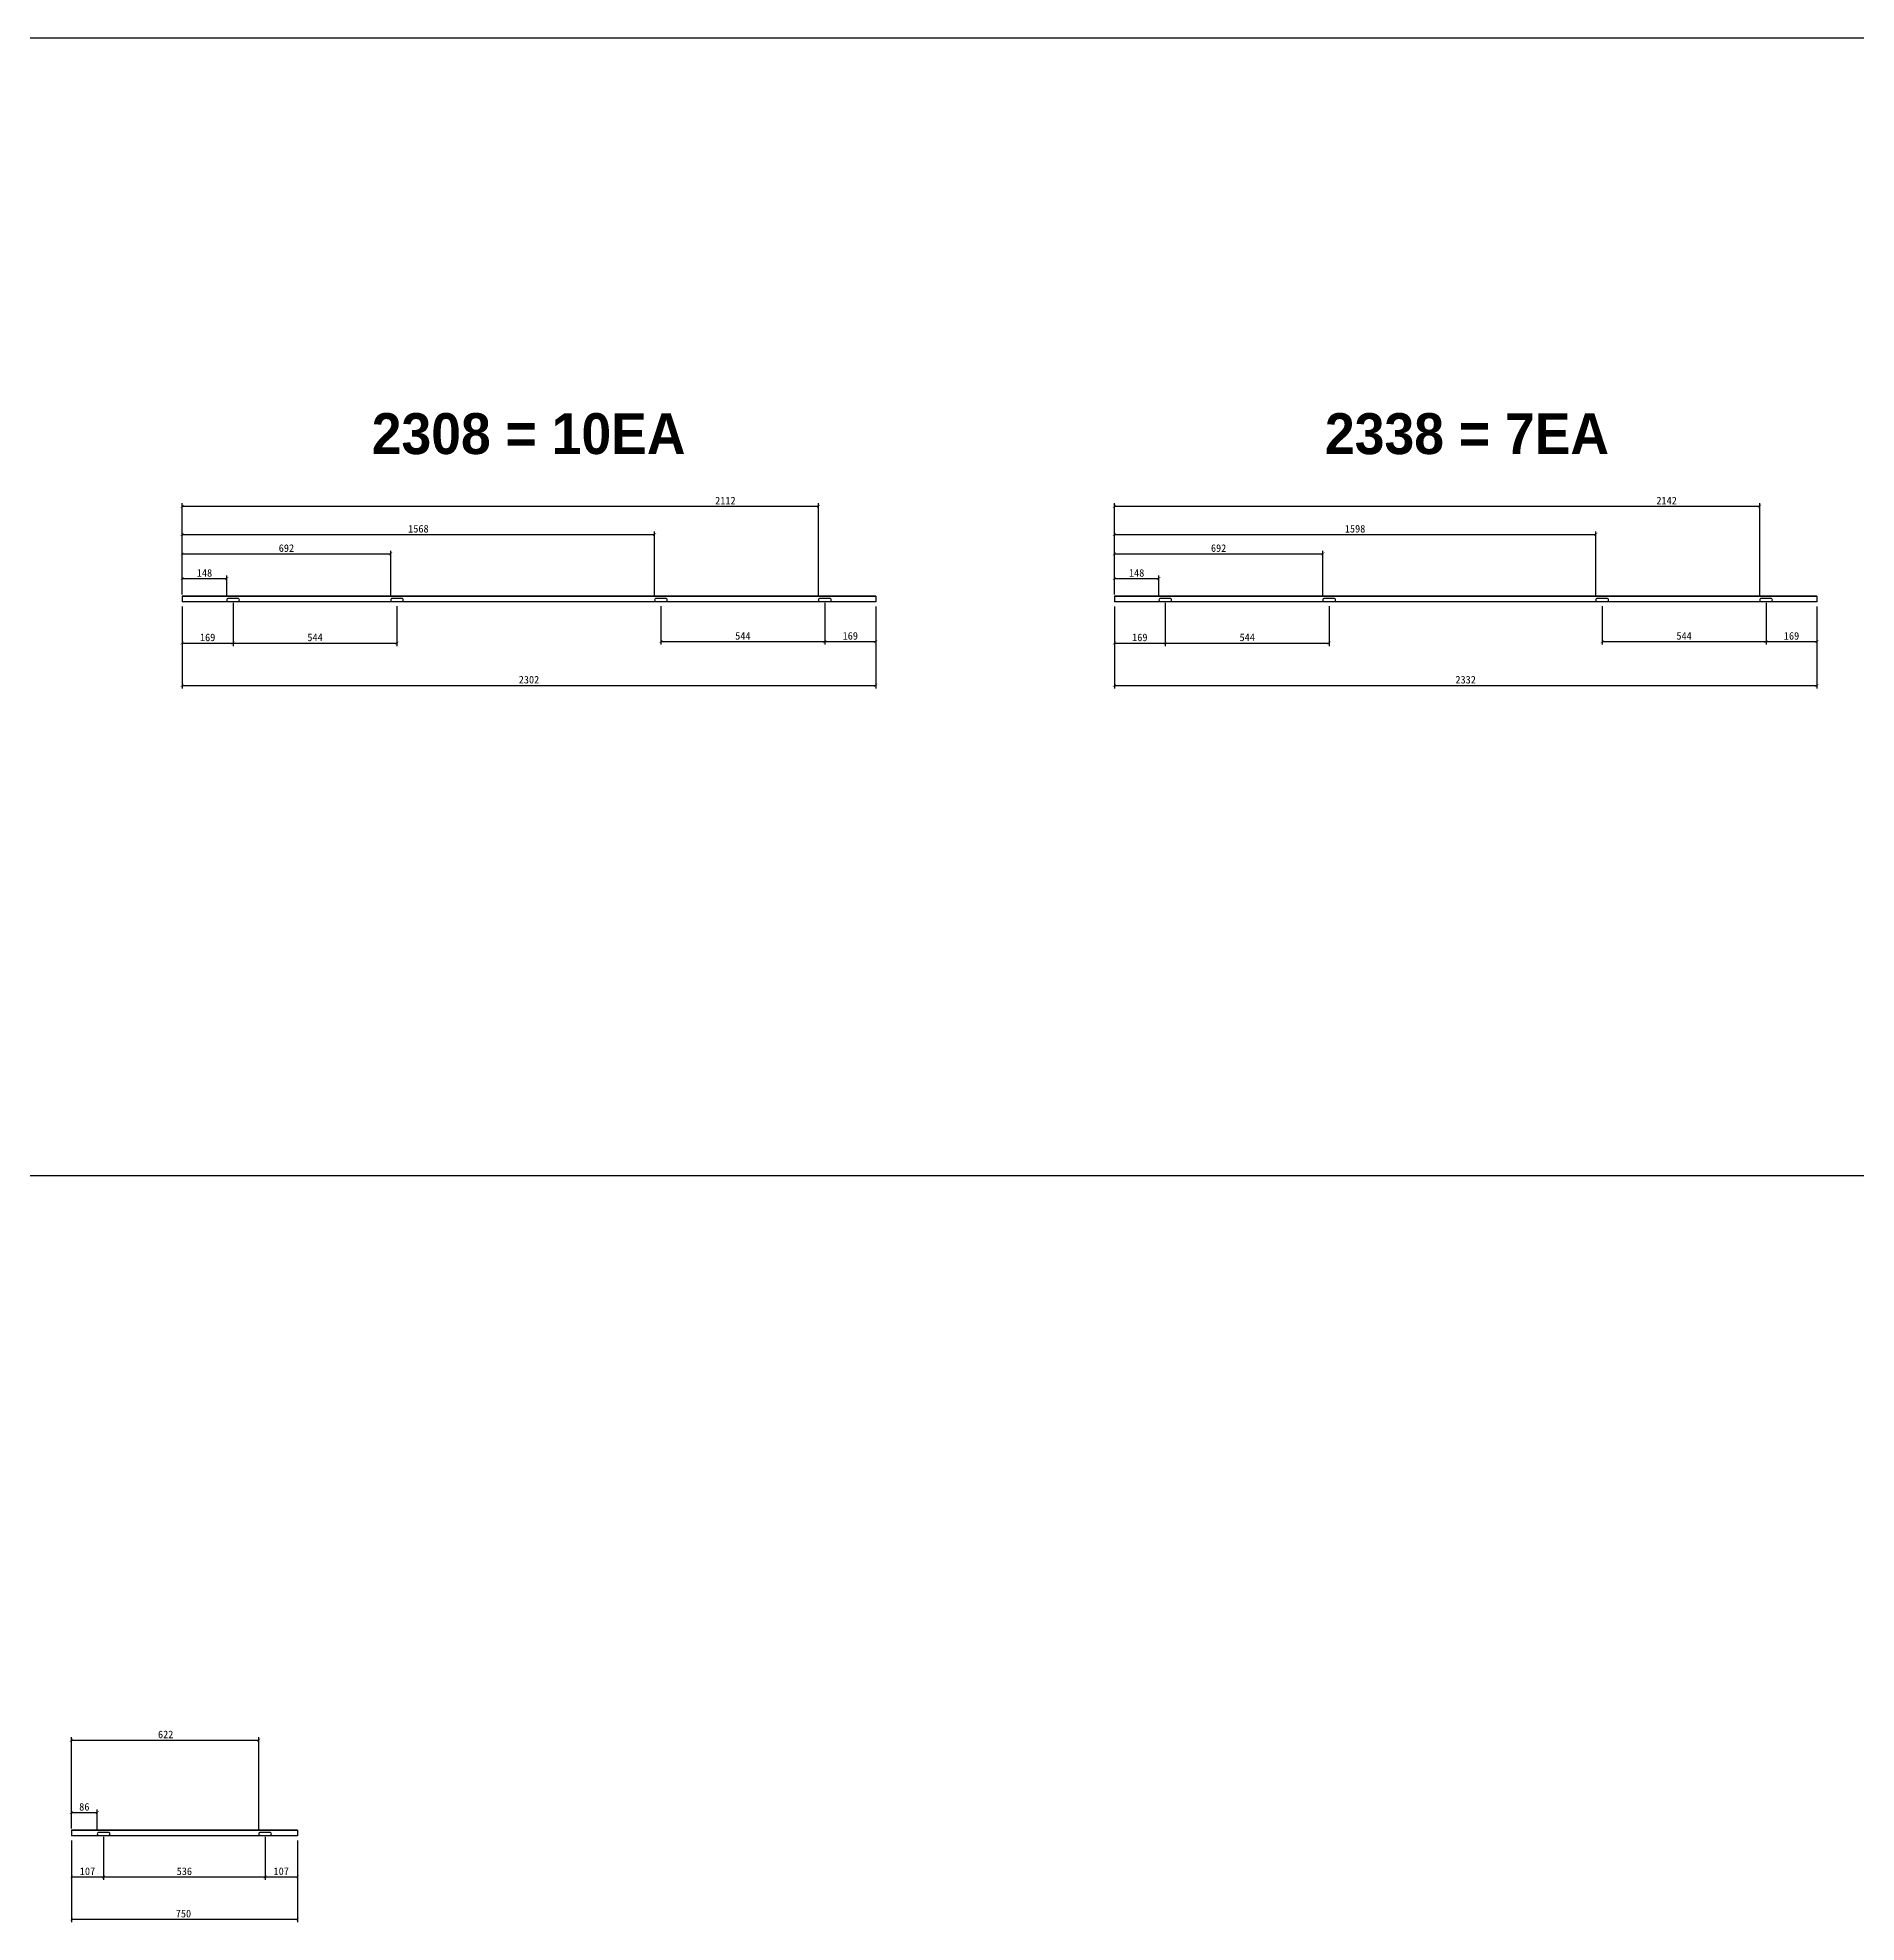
# Model space of a CAD drawing. Header units: millimetres. Extents: x -44117 to 256353, y -2095463 to 65325.
# Drawn here: x 115306 to 121342, y -1007194 to -1000938 of the extents above; entities that cross this region are included whole.
import ezdxf

# ---------------------------------------------------------------- set-up
doc = ezdxf.new("R2010")
doc.units = ezdxf.units.MM
doc.header["$LTSCALE"] = 10
doc.styles.add('MtX_Gulim', font='')
doc.styles.get('MtX_Gulim').set_extended_font_data('Gulim', bold=True)
doc.dimstyles.new('ISO-25', dxfattribs={"dimtxt": 2.5, "dimasz": 2.5, "dimexe": 1, "dimexo": 1, "dimtad": 1, "dimtxsty": 'Standard', "dimblk": 'ARCHTICK', "dimcen": 2.5, "dimadec": 0, "dimazin": 0, "dimtfac": 1, "dimtmove": 0, "dimatfit": 3, "dimfxl": 0, "dimarcsym": 0})

# ---------------------------------------------------------------- blocks, each defined once
blk = doc.blocks.new('_ArchTick')
at = {"color": 0, "linetype": 'ByBlock', "const_width": 0.15}
blk.add_lwpolyline([(-0.5, -0.5), (0.5, 0.5)], dxfattribs=at)
blk = doc.blocks.new('*D6826')
at = {"color": 0, "lineweight": -2}
for p, q in [((115785.1, -1002825.8), (115785.1, -1003098)), ((118087.1, -1002825.8), (118087.1, -1003098)), ((115785.1, -1003088), (118087.1, -1003088))]:
    blk.add_line(p, q, dxfattribs=at)
at = {"layer": 'Defpoints', "color": 0}
for p in [(115785.1, -1002810.8), (118087.1, -1002810.8), (118087.1, -1003088)]:
    blk.add_point(p, dxfattribs=at)
at = {"color": 0, "lineweight": -2, "xscale": 10, "yscale": 10, "zscale": 10, "rotation": 180}
blk.add_blockref('_ArchTick', (115785.1, -1003088), dxfattribs=at)
at = {"color": 0, "lineweight": -2, "xscale": 10, "yscale": 10, "zscale": 10}
blk.add_blockref('_ArchTick', (118087.1, -1003088), dxfattribs=at)
at = {"color": 0, "insert": (116936.1, -1003069.2), "char_height": 25, "attachment_point": 5}
blk.add_mtext('2302', dxfattribs=at)
blk = doc.blocks.new('*D6827')
at = {"color": 0, "lineweight": -2}
for p, q in [((115785.1, -1002825.8), (115785.1, -1002957.4)), ((115954.1, -1002814.4), (115954.1, -1002957.4)), ((115785.1, -1002947.4), (115954.1, -1002947.4))]:
    blk.add_line(p, q, dxfattribs=at)
at = {"layer": 'Defpoints', "color": 0}
for p in [(115785.1, -1002810.8), (115954.1, -1002799.4), (115954.1, -1002947.4)]:
    blk.add_point(p, dxfattribs=at)
at = {"color": 0, "lineweight": -2, "xscale": 10, "yscale": 10, "zscale": 10, "rotation": 180}
blk.add_blockref('_ArchTick', (115785.1, -1002947.4), dxfattribs=at)
at = {"color": 0, "lineweight": -2, "xscale": 10, "yscale": 10, "zscale": 10}
blk.add_blockref('_ArchTick', (115954.1, -1002947.4), dxfattribs=at)
at = {"color": 0, "insert": (115869.6, -1002928.7), "char_height": 25, "attachment_point": 5}
blk.add_mtext('169', dxfattribs=at)
blk = doc.blocks.new('*D6828')
at = {"color": 0, "lineweight": -2}
for p, q in [((117918.1, -1002814.4), (117918.1, -1002952.4)), ((118087.1, -1002825.8), (118087.1, -1002952.4)), ((117918.1, -1002942.4), (118087.1, -1002942.4))]:
    blk.add_line(p, q, dxfattribs=at)
at = {"layer": 'Defpoints', "color": 0}
for p in [(117918.1, -1002799.4), (118087.1, -1002810.8), (118087.1, -1002942.4)]:
    blk.add_point(p, dxfattribs=at)
at = {"color": 0, "lineweight": -2, "xscale": 10, "yscale": 10, "zscale": 10, "rotation": 180}
blk.add_blockref('_ArchTick', (117918.1, -1002942.4), dxfattribs=at)
at = {"color": 0, "lineweight": -2, "xscale": 10, "yscale": 10, "zscale": 10}
blk.add_blockref('_ArchTick', (118087.1, -1002942.4), dxfattribs=at)
at = {"color": 0, "insert": (118002.6, -1002923.7), "char_height": 25, "attachment_point": 5}
blk.add_mtext('169', dxfattribs=at)
blk = doc.blocks.new('*D6829')
at = {"color": 0, "lineweight": -2}
for p, q in [((115785.1, -1002778.2), (115785.1, -1002723.5)), ((115785.1, -1002733.5), (115933.1, -1002733.5)), ((115933.1, -1002789.4), (115933.1, -1002723.5))]:
    blk.add_line(p, q, dxfattribs=at)
at = {"layer": 'Defpoints', "color": 0}
for p in [(115933.1, -1002733.5), (115785.1, -1002793.2), (115933.1, -1002804.4)]:
    blk.add_point(p, dxfattribs=at)
at = {"color": 0, "lineweight": -2, "xscale": 10, "yscale": 10, "zscale": 10, "rotation": 180}
blk.add_blockref('_ArchTick', (115785.1, -1002733.5), dxfattribs=at)
at = {"color": 0, "lineweight": -2, "xscale": 10, "yscale": 10, "zscale": 10}
blk.add_blockref('_ArchTick', (115933.1, -1002733.5), dxfattribs=at)
at = {"color": 0, "insert": (115859.1, -1002714.7), "char_height": 25, "attachment_point": 5}
blk.add_mtext('148', dxfattribs=at)
blk = doc.blocks.new('*D6830')
at = {"color": 0, "lineweight": -2}
for p, q in [((115785.1, -1002786.3), (115785.1, -1002483.2)), ((115785.1, -1002493.2), (117897.1, -1002493.2)), ((117897.1, -1002789.4), (117897.1, -1002483.2))]:
    blk.add_line(p, q, dxfattribs=at)
at = {"layer": 'Defpoints', "color": 0}
for p in [(117897.1, -1002493.2), (115785.1, -1002801.3), (117897.1, -1002804.4)]:
    blk.add_point(p, dxfattribs=at)
at = {"color": 0, "lineweight": -2, "xscale": 10, "yscale": 10, "zscale": 10, "rotation": 180}
blk.add_blockref('_ArchTick', (115785.1, -1002493.2), dxfattribs=at)
at = {"color": 0, "lineweight": -2, "xscale": 10, "yscale": 10, "zscale": 10}
blk.add_blockref('_ArchTick', (117897.1, -1002493.2), dxfattribs=at)
at = {"color": 0, "insert": (117588.1, -1002474.5), "char_height": 25, "attachment_point": 5}
blk.add_mtext('2112', dxfattribs=at)
blk = doc.blocks.new('*D6831')
at = {"color": 0, "lineweight": -2}
for p, q in [((115785.1, -1002786.3), (115785.1, -1002641.2)), ((115785.1, -1002651.2), (116477.1, -1002651.2)), ((116477.1, -1002789.4), (116477.1, -1002641.2))]:
    blk.add_line(p, q, dxfattribs=at)
at = {"layer": 'Defpoints', "color": 0}
for p in [(116477.1, -1002651.2), (115785.1, -1002801.3), (116477.1, -1002804.4)]:
    blk.add_point(p, dxfattribs=at)
at = {"color": 0, "lineweight": -2, "xscale": 10, "yscale": 10, "zscale": 10, "rotation": 180}
blk.add_blockref('_ArchTick', (115785.1, -1002651.2), dxfattribs=at)
at = {"color": 0, "lineweight": -2, "xscale": 10, "yscale": 10, "zscale": 10}
blk.add_blockref('_ArchTick', (116477.1, -1002651.2), dxfattribs=at)
at = {"color": 0, "insert": (116131.1, -1002632.4), "char_height": 25, "attachment_point": 5}
blk.add_mtext('692', dxfattribs=at)
blk = doc.blocks.new('*D6832')
at = {"color": 0, "lineweight": -2}
for p, q in [((115785.1, -1002786.3), (115785.1, -1002576.8)), ((115785.1, -1002586.8), (117353.1, -1002586.8)), ((117353.1, -1002789.4), (117353.1, -1002576.8))]:
    blk.add_line(p, q, dxfattribs=at)
at = {"layer": 'Defpoints', "color": 0}
for p in [(117353.1, -1002586.8), (115785.1, -1002801.3), (117353.1, -1002804.4)]:
    blk.add_point(p, dxfattribs=at)
at = {"color": 0, "lineweight": -2, "xscale": 10, "yscale": 10, "zscale": 10, "rotation": 180}
blk.add_blockref('_ArchTick', (115785.1, -1002586.8), dxfattribs=at)
at = {"color": 0, "lineweight": -2, "xscale": 10, "yscale": 10, "zscale": 10}
blk.add_blockref('_ArchTick', (117353.1, -1002586.8), dxfattribs=at)
at = {"color": 0, "insert": (116569.1, -1002568.1), "char_height": 25, "attachment_point": 5}
blk.add_mtext('1568', dxfattribs=at)
blk = doc.blocks.new('*D6833')
at = {"color": 0, "lineweight": -2}
for p, q in [((115954.1, -1002824.4), (115954.1, -1002957.4)), ((116498.1, -1002824.4), (116498.1, -1002957.4)), ((115954.1, -1002947.4), (116498.1, -1002947.4))]:
    blk.add_line(p, q, dxfattribs=at)
at = {"layer": 'Defpoints', "color": 0}
for p in [(115954.1, -1002809.4), (116498.1, -1002809.4), (116498.1, -1002947.4)]:
    blk.add_point(p, dxfattribs=at)
at = {"color": 0, "lineweight": -2, "xscale": 10, "yscale": 10, "zscale": 10, "rotation": 180}
blk.add_blockref('_ArchTick', (115954.1, -1002947.4), dxfattribs=at)
at = {"color": 0, "lineweight": -2, "xscale": 10, "yscale": 10, "zscale": 10}
blk.add_blockref('_ArchTick', (116498.1, -1002947.4), dxfattribs=at)
at = {"color": 0, "insert": (116226.1, -1002928.7), "char_height": 25, "attachment_point": 5}
blk.add_mtext('544', dxfattribs=at)
blk = doc.blocks.new('*D6834')
at = {"color": 0, "lineweight": -2}
for p, q in [((117374.1, -1002824.4), (117374.1, -1002952.4)), ((117918.1, -1002824.4), (117918.1, -1002952.4)), ((117374.1, -1002942.4), (117918.1, -1002942.4))]:
    blk.add_line(p, q, dxfattribs=at)
at = {"layer": 'Defpoints', "color": 0}
for p in [(117374.1, -1002809.4), (117918.1, -1002809.4), (117918.1, -1002942.4)]:
    blk.add_point(p, dxfattribs=at)
at = {"color": 0, "lineweight": -2, "xscale": 10, "yscale": 10, "zscale": 10, "rotation": 180}
blk.add_blockref('_ArchTick', (117374.1, -1002942.4), dxfattribs=at)
at = {"color": 0, "lineweight": -2, "xscale": 10, "yscale": 10, "zscale": 10}
blk.add_blockref('_ArchTick', (117918.1, -1002942.4), dxfattribs=at)
at = {"color": 0, "insert": (117646.1, -1002923.7), "char_height": 25, "attachment_point": 5}
blk.add_mtext('544', dxfattribs=at)
blk = doc.blocks.new('*D6835')
at = {"color": 0, "lineweight": -2}
for p, q in [((118879, -1002825.8), (118879, -1003098)), ((121211.1, -1002825.8), (121211.1, -1003098)), ((118879, -1003088), (121211.1, -1003088))]:
    blk.add_line(p, q, dxfattribs=at)
at = {"layer": 'Defpoints', "color": 0}
for p in [(118879, -1002810.8), (121211.1, -1002810.8), (121211.1, -1003088)]:
    blk.add_point(p, dxfattribs=at)
at = {"color": 0, "lineweight": -2, "xscale": 10, "yscale": 10, "zscale": 10, "rotation": 180}
blk.add_blockref('_ArchTick', (118879, -1003088), dxfattribs=at)
at = {"color": 0, "lineweight": -2, "xscale": 10, "yscale": 10, "zscale": 10}
blk.add_blockref('_ArchTick', (121211.1, -1003088), dxfattribs=at)
at = {"color": 0, "insert": (120045.1, -1003069.2), "char_height": 25, "attachment_point": 5}
blk.add_mtext('2332', dxfattribs=at)
blk = doc.blocks.new('*D6836')
at = {"color": 0, "lineweight": -2}
for p, q in [((118879, -1002825.8), (118879, -1002957.4)), ((119048.1, -1002814.4), (119048.1, -1002957.4)), ((118879, -1002947.4), (119048.1, -1002947.4))]:
    blk.add_line(p, q, dxfattribs=at)
at = {"layer": 'Defpoints', "color": 0}
for p in [(118879, -1002810.8), (119048.1, -1002799.4), (119048.1, -1002947.4)]:
    blk.add_point(p, dxfattribs=at)
at = {"color": 0, "lineweight": -2, "xscale": 10, "yscale": 10, "zscale": 10, "rotation": 180}
blk.add_blockref('_ArchTick', (118879, -1002947.4), dxfattribs=at)
at = {"color": 0, "lineweight": -2, "xscale": 10, "yscale": 10, "zscale": 10}
blk.add_blockref('_ArchTick', (119048.1, -1002947.4), dxfattribs=at)
at = {"color": 0, "insert": (118963.6, -1002928.7), "char_height": 25, "attachment_point": 5}
blk.add_mtext('169', dxfattribs=at)
blk = doc.blocks.new('*D6837')
at = {"color": 0, "lineweight": -2}
for p, q in [((121042.1, -1002814.4), (121042.1, -1002952.4)), ((121211.1, -1002825.8), (121211.1, -1002952.4)), ((121042.1, -1002942.4), (121211.1, -1002942.4))]:
    blk.add_line(p, q, dxfattribs=at)
at = {"layer": 'Defpoints', "color": 0}
for p in [(121042.1, -1002799.4), (121211.1, -1002810.8), (121211.1, -1002942.4)]:
    blk.add_point(p, dxfattribs=at)
at = {"color": 0, "lineweight": -2, "xscale": 10, "yscale": 10, "zscale": 10, "rotation": 180}
blk.add_blockref('_ArchTick', (121042.1, -1002942.4), dxfattribs=at)
at = {"color": 0, "lineweight": -2, "xscale": 10, "yscale": 10, "zscale": 10}
blk.add_blockref('_ArchTick', (121211.1, -1002942.4), dxfattribs=at)
at = {"color": 0, "insert": (121126.6, -1002923.7), "char_height": 25, "attachment_point": 5}
blk.add_mtext('169', dxfattribs=at)
blk = doc.blocks.new('*D6838')
at = {"color": 0, "lineweight": -2}
for p, q in [((118879, -1002778.2), (118879, -1002723.5)), ((118879, -1002733.5), (119027.1, -1002733.5)), ((119027.1, -1002789.4), (119027.1, -1002723.5))]:
    blk.add_line(p, q, dxfattribs=at)
at = {"layer": 'Defpoints', "color": 0}
for p in [(119027.1, -1002733.5), (118879, -1002793.2), (119027.1, -1002804.4)]:
    blk.add_point(p, dxfattribs=at)
at = {"color": 0, "lineweight": -2, "xscale": 10, "yscale": 10, "zscale": 10, "rotation": 180}
blk.add_blockref('_ArchTick', (118879, -1002733.5), dxfattribs=at)
at = {"color": 0, "lineweight": -2, "xscale": 10, "yscale": 10, "zscale": 10}
blk.add_blockref('_ArchTick', (119027.1, -1002733.5), dxfattribs=at)
at = {"color": 0, "insert": (118953.1, -1002714.7), "char_height": 25, "attachment_point": 5}
blk.add_mtext('148', dxfattribs=at)
blk = doc.blocks.new('*D6839')
at = {"color": 0, "lineweight": -2}
for p, q in [((118879, -1002786.3), (118879, -1002483.2)), ((118879, -1002493.2), (121021.1, -1002493.2)), ((121021.1, -1002789.4), (121021.1, -1002483.2))]:
    blk.add_line(p, q, dxfattribs=at)
at = {"layer": 'Defpoints', "color": 0}
for p in [(121021.1, -1002493.2), (118879, -1002801.3), (121021.1, -1002804.4)]:
    blk.add_point(p, dxfattribs=at)
at = {"color": 0, "lineweight": -2, "xscale": 10, "yscale": 10, "zscale": 10, "rotation": 180}
blk.add_blockref('_ArchTick', (118879, -1002493.2), dxfattribs=at)
at = {"color": 0, "lineweight": -2, "xscale": 10, "yscale": 10, "zscale": 10}
blk.add_blockref('_ArchTick', (121021.1, -1002493.2), dxfattribs=at)
at = {"color": 0, "insert": (120712.1, -1002474.5), "char_height": 25, "attachment_point": 5}
blk.add_mtext('2142', dxfattribs=at)
blk = doc.blocks.new('*D6840')
at = {"color": 0, "lineweight": -2}
for p, q in [((118879, -1002786.3), (118879, -1002641.2)), ((118879, -1002651.2), (119571.1, -1002651.2)), ((119571.1, -1002789.4), (119571.1, -1002641.2))]:
    blk.add_line(p, q, dxfattribs=at)
at = {"layer": 'Defpoints', "color": 0}
for p in [(119571.1, -1002651.2), (118879, -1002801.3), (119571.1, -1002804.4)]:
    blk.add_point(p, dxfattribs=at)
at = {"color": 0, "lineweight": -2, "xscale": 10, "yscale": 10, "zscale": 10, "rotation": 180}
blk.add_blockref('_ArchTick', (118879, -1002651.2), dxfattribs=at)
at = {"color": 0, "lineweight": -2, "xscale": 10, "yscale": 10, "zscale": 10}
blk.add_blockref('_ArchTick', (119571.1, -1002651.2), dxfattribs=at)
at = {"color": 0, "insert": (119225.1, -1002632.4), "char_height": 25, "attachment_point": 5}
blk.add_mtext('692', dxfattribs=at)
blk = doc.blocks.new('*D6841')
at = {"color": 0, "lineweight": -2}
for p, q in [((118879, -1002786.3), (118879, -1002576.8)), ((118879, -1002586.8), (120477.1, -1002586.8)), ((120477.1, -1002789.4), (120477.1, -1002576.8))]:
    blk.add_line(p, q, dxfattribs=at)
at = {"layer": 'Defpoints', "color": 0}
for p in [(120477.1, -1002586.8), (118879, -1002801.3), (120477.1, -1002804.4)]:
    blk.add_point(p, dxfattribs=at)
at = {"color": 0, "lineweight": -2, "xscale": 10, "yscale": 10, "zscale": 10, "rotation": 180}
blk.add_blockref('_ArchTick', (118879, -1002586.8), dxfattribs=at)
at = {"color": 0, "lineweight": -2, "xscale": 10, "yscale": 10, "zscale": 10}
blk.add_blockref('_ArchTick', (120477.1, -1002586.8), dxfattribs=at)
at = {"color": 0, "insert": (119678.1, -1002568.1), "char_height": 25, "attachment_point": 5}
blk.add_mtext('1598', dxfattribs=at)
blk = doc.blocks.new('*D6842')
at = {"color": 0, "lineweight": -2}
for p, q in [((119048.1, -1002824.4), (119048.1, -1002957.4)), ((119592.1, -1002824.4), (119592.1, -1002957.4)), ((119048.1, -1002947.4), (119592.1, -1002947.4))]:
    blk.add_line(p, q, dxfattribs=at)
at = {"layer": 'Defpoints', "color": 0}
for p in [(119048.1, -1002809.4), (119592.1, -1002809.4), (119592.1, -1002947.4)]:
    blk.add_point(p, dxfattribs=at)
at = {"color": 0, "lineweight": -2, "xscale": 10, "yscale": 10, "zscale": 10, "rotation": 180}
blk.add_blockref('_ArchTick', (119048.1, -1002947.4), dxfattribs=at)
at = {"color": 0, "lineweight": -2, "xscale": 10, "yscale": 10, "zscale": 10}
blk.add_blockref('_ArchTick', (119592.1, -1002947.4), dxfattribs=at)
at = {"color": 0, "insert": (119320.1, -1002928.7), "char_height": 25, "attachment_point": 5}
blk.add_mtext('544', dxfattribs=at)
blk = doc.blocks.new('*D6843')
at = {"color": 0, "lineweight": -2}
for p, q in [((120498.1, -1002824.4), (120498.1, -1002952.4)), ((121042.1, -1002824.4), (121042.1, -1002952.4)), ((120498.1, -1002942.4), (121042.1, -1002942.4))]:
    blk.add_line(p, q, dxfattribs=at)
at = {"layer": 'Defpoints', "color": 0}
for p in [(120498.1, -1002809.4), (121042.1, -1002809.4), (121042.1, -1002942.4)]:
    blk.add_point(p, dxfattribs=at)
at = {"color": 0, "lineweight": -2, "xscale": 10, "yscale": 10, "zscale": 10, "rotation": 180}
blk.add_blockref('_ArchTick', (120498.1, -1002942.4), dxfattribs=at)
at = {"color": 0, "lineweight": -2, "xscale": 10, "yscale": 10, "zscale": 10}
blk.add_blockref('_ArchTick', (121042.1, -1002942.4), dxfattribs=at)
at = {"color": 0, "insert": (120770.1, -1002923.7), "char_height": 25, "attachment_point": 5}
blk.add_mtext('544', dxfattribs=at)
blk = doc.blocks.new('*D6867')
at = {"color": 0, "lineweight": -2}
for p, q in [((115417.3, -1006921.8), (115417.3, -1007193.9)), ((116167.4, -1006921.8), (116167.4, -1007193.9)), ((115417.3, -1007183.9), (116167.4, -1007183.9))]:
    blk.add_line(p, q, dxfattribs=at)
at = {"layer": 'Defpoints', "color": 0}
for p in [(115417.3, -1006906.8), (116167.4, -1006906.8), (116167.4, -1007183.9)]:
    blk.add_point(p, dxfattribs=at)
at = {"color": 0, "lineweight": -2, "xscale": 10, "yscale": 10, "zscale": 10, "rotation": 180}
blk.add_blockref('_ArchTick', (115417.3, -1007183.9), dxfattribs=at)
at = {"color": 0, "lineweight": -2, "xscale": 10, "yscale": 10, "zscale": 10}
blk.add_blockref('_ArchTick', (116167.4, -1007183.9), dxfattribs=at)
at = {"color": 0, "insert": (115789.3, -1007165.1), "char_height": 25, "attachment_point": 5}
blk.add_mtext('750', dxfattribs=at)
blk = doc.blocks.new('*D6868')
at = {"color": 0, "lineweight": -2}
for p, q in [((115417.3, -1006921.8), (115417.3, -1007053.4)), ((115524.3, -1006910.4), (115524.3, -1007053.4)), ((115417.3, -1007043.4), (115524.3, -1007043.4))]:
    blk.add_line(p, q, dxfattribs=at)
at = {"layer": 'Defpoints', "color": 0}
for p in [(115417.3, -1006906.8), (115524.3, -1006895.4), (115524.3, -1007043.4)]:
    blk.add_point(p, dxfattribs=at)
at = {"color": 0, "lineweight": -2, "xscale": 10, "yscale": 10, "zscale": 10, "rotation": 180}
blk.add_blockref('_ArchTick', (115417.3, -1007043.4), dxfattribs=at)
at = {"color": 0, "lineweight": -2, "xscale": 10, "yscale": 10, "zscale": 10}
blk.add_blockref('_ArchTick', (115524.3, -1007043.4), dxfattribs=at)
at = {"color": 0, "insert": (115470.8, -1007024.6), "char_height": 25, "attachment_point": 5}
blk.add_mtext('107', dxfattribs=at)
blk = doc.blocks.new('*D6869')
at = {"color": 0, "lineweight": -2}
for p, q in [((116060.3, -1006910.4), (116060.3, -1007053.4)), ((116167.4, -1006921.8), (116167.4, -1007053.4)), ((116060.3, -1007043.4), (116167.4, -1007043.4))]:
    blk.add_line(p, q, dxfattribs=at)
at = {"layer": 'Defpoints', "color": 0}
for p in [(116060.3, -1006895.4), (116167.4, -1006906.8), (116167.4, -1007043.4)]:
    blk.add_point(p, dxfattribs=at)
at = {"color": 0, "lineweight": -2, "xscale": 10, "yscale": 10, "zscale": 10, "rotation": 180}
blk.add_blockref('_ArchTick', (116060.3, -1007043.4), dxfattribs=at)
at = {"color": 0, "lineweight": -2, "xscale": 10, "yscale": 10, "zscale": 10}
blk.add_blockref('_ArchTick', (116167.4, -1007043.4), dxfattribs=at)
at = {"color": 0, "insert": (116113.8, -1007024.6), "char_height": 25, "attachment_point": 5}
blk.add_mtext('107', dxfattribs=at)
blk = doc.blocks.new('*D6870')
at = {"color": 0, "lineweight": -2}
for p, q in [((115417.3, -1006874.2), (115417.3, -1006819.4)), ((115417.3, -1006829.4), (115503.3, -1006829.4)), ((115503.3, -1006885.4), (115503.3, -1006819.4))]:
    blk.add_line(p, q, dxfattribs=at)
at = {"layer": 'Defpoints', "color": 0}
for p in [(115503.3, -1006829.4), (115417.3, -1006889.2), (115503.3, -1006900.4)]:
    blk.add_point(p, dxfattribs=at)
at = {"color": 0, "lineweight": -2, "xscale": 10, "yscale": 10, "zscale": 10, "rotation": 180}
blk.add_blockref('_ArchTick', (115417.3, -1006829.4), dxfattribs=at)
at = {"color": 0, "lineweight": -2, "xscale": 10, "yscale": 10, "zscale": 10}
blk.add_blockref('_ArchTick', (115503.3, -1006829.4), dxfattribs=at)
at = {"color": 0, "insert": (115460.3, -1006810.7), "char_height": 25, "attachment_point": 5}
blk.add_mtext('86', dxfattribs=at)
blk = doc.blocks.new('*D6871')
at = {"color": 0, "lineweight": -2}
for p, q in [((115417.3, -1006882.3), (115417.3, -1006579.2)), ((115417.3, -1006589.2), (116039.3, -1006589.2)), ((116039.3, -1006885.4), (116039.3, -1006579.2))]:
    blk.add_line(p, q, dxfattribs=at)
at = {"layer": 'Defpoints', "color": 0}
for p in [(116039.3, -1006589.2), (115417.3, -1006897.3), (116039.3, -1006900.4)]:
    blk.add_point(p, dxfattribs=at)
at = {"color": 0, "lineweight": -2, "xscale": 10, "yscale": 10, "zscale": 10, "rotation": 180}
blk.add_blockref('_ArchTick', (115417.3, -1006589.2), dxfattribs=at)
at = {"color": 0, "lineweight": -2, "xscale": 10, "yscale": 10, "zscale": 10}
blk.add_blockref('_ArchTick', (116039.3, -1006589.2), dxfattribs=at)
at = {"color": 0, "insert": (115730.3, -1006570.4), "char_height": 25, "attachment_point": 5}
blk.add_mtext('622', dxfattribs=at)
blk = doc.blocks.new('*D6872')
at = {"color": 0, "lineweight": -2}
for p, q in [((115524.3, -1006920.4), (115524.3, -1007053.4)), ((116060.3, -1006920.4), (116060.3, -1007053.4)), ((115524.3, -1007043.4), (116060.3, -1007043.4))]:
    blk.add_line(p, q, dxfattribs=at)
at = {"layer": 'Defpoints', "color": 0}
for p in [(115524.3, -1006905.4), (116060.3, -1006905.4), (116060.3, -1007043.4)]:
    blk.add_point(p, dxfattribs=at)
at = {"color": 0, "lineweight": -2, "xscale": 10, "yscale": 10, "zscale": 10, "rotation": 180}
blk.add_blockref('_ArchTick', (115524.3, -1007043.4), dxfattribs=at)
at = {"color": 0, "lineweight": -2, "xscale": 10, "yscale": 10, "zscale": 10}
blk.add_blockref('_ArchTick', (116060.3, -1007043.4), dxfattribs=at)
at = {"color": 0, "insert": (115792.3, -1007024.6), "char_height": 25, "attachment_point": 5}
blk.add_mtext('536', dxfattribs=at)

msp = doc.modelspace()

# ---------------------------------------------------------------- linework, layer by layer
at = {"color": 1}
for p, q in [((104302.82932, -1000937.86375), (196571.97618, -1000937.86375)), ((104302.82932, -1000937.86375), (196571.97618, -1000937.86375)), ((104302.82932, -1000937.86375), (196571.97618, -1000937.86375)), ((104302.82932, -1000937.86375), (196571.97618, -1000937.86375)), ((104302.82932, -1000937.86375), (196571.97618, -1000937.86375)), ((104302.82932, -1000937.86375), (196571.97618, -1000937.86375)), ((104302.82932, -1000937.86375), (196571.97618, -1000937.86375)), ((104302.82932, -1000937.86375), (196571.97618, -1000937.86375)), ((104302.82932, -1000937.86375), (196571.97618, -1000937.86375)), ((104302.82932, -1000937.86375), (196571.97618, -1000937.86375)), ((104302.82932, -1004715.19219), (196571.97618, -1004715.19219)), ((104302.82932, -1004715.19219), (196571.97618, -1004715.19219)), ((104302.82932, -1004715.19219), (196571.97618, -1004715.19219)), ((104302.82932, -1004715.19219), (196571.97618, -1004715.19219)), ((104302.82932, -1004715.19219), (196571.97618, -1004715.19219)), ((104302.82932, -1004715.19219), (196571.97618, -1004715.19219)), ((104302.82932, -1004715.19219), (196571.97618, -1004715.19219)), ((104302.82932, -1004715.19219), (196571.97618, -1004715.19219)), ((104302.82932, -1004715.19219), (196571.97618, -1004715.19219)), ((104302.82932, -1004715.19219), (196571.97618, -1004715.19219))]:
    msp.add_line(p, q, dxfattribs=at)
at = {"linetype": 'Continuous'}
for p, q in [((118087.10689, -1002791.83193), (115785.1021, -1002791.83193)), ((118087.10689, -1002793.23193), (115785.1021, -1002793.23193)), ((118087.10689, -1002810.83193), (115785.1021, -1002810.83193)), ((121211.05477, -1002791.83193), (118879.04998, -1002791.83193)), ((121211.05477, -1002793.23193), (118879.04998, -1002793.23193)), ((121211.05477, -1002810.83193), (118879.04998, -1002810.83193)), ((116167.35072, -1006887.76453), (115417.34593, -1006887.76453)), ((116167.35072, -1006889.16453), (115417.34593, -1006889.16453)), ((116167.35072, -1006906.76453), (115417.34593, -1006906.76453))]:
    msp.add_line(p, q, dxfattribs=at)
for p, q in [((115785.1021, -1002791.83193), (115785.1021, -1002810.83193)), ((118087.10689, -1002791.83193), (118087.10689, -1002810.83193)), ((118879.04998, -1002791.83193), (118879.04998, -1002810.83193)), ((121211.05477, -1002791.83193), (121211.05477, -1002810.83193)), ((115417.34593, -1006887.76453), (115417.34593, -1006906.76453)), ((116167.35072, -1006887.76453), (116167.35072, -1006906.76453))]:
    msp.add_line(p, q)
at = {"color": 2, "linetype": 'Continuous'}
for points in [[(115933.1023, -1002804.43193), (115933.1023, -1002804.43193, 0.4142135624), (115938.1023, -1002809.43193), (115970.1023, -1002809.43193, 0.4142135624), (115975.1023, -1002804.43193), (115975.1023, -1002804.43193, 0.4142135624), (115970.1023, -1002799.43193), (115938.1023, -1002799.43193, 0.4142135624)], [(116477.1023, -1002804.43193), (116477.1023, -1002804.43193, 0.4142135624), (116482.1023, -1002809.43193), (116514.1023, -1002809.43193, 0.4142135624), (116519.1023, -1002804.43193), (116519.1023, -1002804.43193, 0.4142135624), (116514.1023, -1002799.43193), (116482.1023, -1002799.43193, 0.4142135624)], [(117353.1023, -1002804.43193), (117353.1023, -1002804.43193, 0.4142135624), (117358.1023, -1002809.43193), (117390.1023, -1002809.43193, 0.4142135624), (117395.1023, -1002804.43193), (117395.1023, -1002804.43193, 0.4142135624), (117390.1023, -1002799.43193), (117358.1023, -1002799.43193, 0.4142135624)], [(117897.1023, -1002804.43193), (117897.1023, -1002804.43193, 0.4142135624), (117902.1023, -1002809.43193), (117934.1023, -1002809.43193, 0.4142135624), (117939.1023, -1002804.43193), (117939.1023, -1002804.43193, 0.4142135624), (117934.1023, -1002799.43193), (117902.1023, -1002799.43193, 0.4142135624)], [(119027.05018, -1002804.43193), (119027.05018, -1002804.43193, 0.4142135624), (119032.05018, -1002809.43193), (119064.05018, -1002809.43193, 0.4142135624), (119069.05018, -1002804.43193), (119069.05018, -1002804.43193, 0.4142135624), (119064.05018, -1002799.43193), (119032.05018, -1002799.43193, 0.4142135624)], [(119571.05018, -1002804.43193), (119571.05018, -1002804.43193, 0.4142135624), (119576.05018, -1002809.43193), (119608.05018, -1002809.43193, 0.4142135624), (119613.05018, -1002804.43193), (119613.05018, -1002804.43193, 0.4142135624), (119608.05018, -1002799.43193), (119576.05018, -1002799.43193, 0.4142135624)], [(120477.05018, -1002804.43193), (120477.05018, -1002804.43193, 0.4142135624), (120482.05018, -1002809.43193), (120514.05018, -1002809.43193, 0.4142135624), (120519.05018, -1002804.43193), (120519.05018, -1002804.43193, 0.4142135624), (120514.05018, -1002799.43193), (120482.05018, -1002799.43193, 0.4142135624)], [(121021.05018, -1002804.43193), (121021.05018, -1002804.43193, 0.4142135624), (121026.05018, -1002809.43193), (121058.05018, -1002809.43193, 0.4142135624), (121063.05018, -1002804.43193), (121063.05018, -1002804.43193, 0.4142135624), (121058.05018, -1002799.43193), (121026.05018, -1002799.43193, 0.4142135624)], [(115503.34613, -1006900.36453), (115503.34613, -1006900.36453, 0.4142135624), (115508.34613, -1006905.36453), (115540.34613, -1006905.36453, 0.4142135624), (115545.34613, -1006900.36453), (115545.34613, -1006900.36453, 0.4142135624), (115540.34613, -1006895.36453), (115508.34613, -1006895.36453, 0.4142135624)], [(116039.34613, -1006900.36453), (116039.34613, -1006900.36453, 0.4142135624), (116044.34613, -1006905.36453), (116076.34613, -1006905.36453, 0.4142135624), (116081.34613, -1006900.36453), (116081.34613, -1006900.36453, 0.4142135624), (116076.34613, -1006895.36453), (116044.34613, -1006895.36453, 0.4142135624)]]:
    msp.add_lwpolyline(points, format="xyb", close=True, dxfattribs=at)

# ---------------------------------------------------------------- texts
at = {"linetype": 'Continuous', "style": 'MtX_Gulim'}
for s, height, p in [('2308 = 10EA', 135.7304725, (116414.20535, -1002320.01775)), ('2338 = 7EA', 135.730472, (119578.08747, -1002320.01775))]:
    msp.add_text(s, height=height, dxfattribs=at).set_placement(p)

# ---------------------------------------------------------------- dimensions: what is measured, and where the dimension line sits
for base, p1, p2, override, picture, middle in [((117897.1023, -1002493.21942), (115785.1021, -1002801.33193), (117897.1023, -1002804.43193), {"dimscale": 10, "dimasz": 1, "dimexo": 1.5}, '*D6830', (117588.1022, -1002493.21942)), ((121021.05018, -1002493.21942), (118879.04998, -1002801.33193), (121021.05018, -1002804.43193), {"dimscale": 10, "dimasz": 1, "dimexo": 1.5}, '*D6839', (120712.05008, -1002493.21942)), ((118087.10689, -1003087.95494), (115785.1021, -1002810.83193), (118087.10689, -1002810.83193), {"dimscale": 10, "dimasz": 1, "dimexo": 1.5, "dimtxsty": 'Standard'}, '*D6826', (116936.1045, -1003087.95494)), ((121211.05477, -1003087.95494), (118879.04998, -1002810.83193), (121211.05477, -1002810.83193), {"dimscale": 10, "dimasz": 1, "dimexo": 1.5, "dimtxsty": 'Standard'}, '*D6835', (120045.05237, -1003087.95494)), ((116039.34613, -1006589.15203), (115417.34593, -1006897.26453), (116039.34613, -1006900.36453), {"dimscale": 10, "dimasz": 1, "dimexo": 1.5}, '*D6871', (115730.34603, -1006589.15203)), ((116167.35072, -1007183.88755), (115417.34593, -1006906.76453), (116167.35072, -1006906.76453), {"dimscale": 10, "dimasz": 1, "dimexo": 1.5, "dimtxsty": 'Standard'}, '*D6867', (115789.34833, -1007183.88755))]:
    dim = msp.add_linear_dim(base=base, p1=p1, p2=p2, dimstyle='ISO-25', override=override)
    dim.commit()
    dim.dimension.update_dxf_attribs({"geometry": picture, "text_midpoint": middle, "dimtype": 160})
for base, p1, p2, picture, middle in [((117353.10232, -1002586.81418), (115785.1021, -1002801.33193), (117353.10232, -1002804.42046), '*D6832', (116569.10221, -1002568.06418)), ((120477.05019, -1002586.81418), (118879.04998, -1002801.33193), (120477.05019, -1002804.42046), '*D6841', (119678.05008, -1002568.06418)), ((116477.1023, -1002651.15641), (115785.1021, -1002801.33193), (116477.1023, -1002804.43193), '*D6831', (116131.1022, -1002632.40641)), ((119571.05018, -1002651.15641), (118879.04998, -1002801.33193), (119571.05018, -1002804.43193), '*D6840', (119225.05008, -1002632.40641)), ((115933.1023, -1002733.49922), (115785.1021, -1002793.23193), (115933.1023, -1002804.43193), '*D6829', (115859.1022, -1002714.74922)), ((119027.05018, -1002733.49922), (118879.04998, -1002793.23193), (119027.05018, -1002804.43193), '*D6838', (118953.05008, -1002714.74922)), ((115954.1023, -1002947.42152), (115785.1021, -1002810.83193), (115954.1023, -1002799.43193), '*D6827', (115869.6022, -1002928.67152)), ((116498.1023, -1002947.42152), (115954.1023, -1002809.43193), (116498.1023, -1002809.43193), '*D6833', (116226.1023, -1002928.67152)), ((117918.1023, -1002942.42152), (117374.1023, -1002809.43193), (117918.1023, -1002809.43193), '*D6834', (117646.1023, -1002923.67152)), ((118087.10689, -1002942.42152), (117918.1023, -1002799.43193), (118087.10689, -1002810.83193), '*D6828', (118002.6046, -1002923.67152)), ((119048.05018, -1002947.42152), (118879.04998, -1002810.83193), (119048.05018, -1002799.43193), '*D6836', (118963.55008, -1002928.67152)), ((119592.05018, -1002947.42152), (119048.05018, -1002809.43193), (119592.05018, -1002809.43193), '*D6842', (119320.05018, -1002928.67152)), ((121042.05018, -1002942.42152), (120498.05018, -1002809.43193), (121042.05018, -1002809.43193), '*D6843', (120770.05018, -1002923.67152)), ((121211.05477, -1002942.42152), (121042.05018, -1002799.43193), (121211.05477, -1002810.83193), '*D6837', (121126.55247, -1002923.67152)), ((115503.34613, -1006829.43182), (115417.34593, -1006889.16453), (115503.34613, -1006900.36453), '*D6870', (115460.34603, -1006810.68182)), ((115524.34613, -1007043.35412), (115417.34593, -1006906.76453), (115524.34613, -1006895.36453), '*D6868', (115470.84603, -1007024.60412)), ((116060.34613, -1007043.35412), (115524.34613, -1006905.36453), (116060.34613, -1006905.36453), '*D6872', (115792.34613, -1007024.60412)), ((116167.35072, -1007043.35412), (116060.34613, -1006895.36453), (116167.35072, -1006906.76453), '*D6869', (116113.84843, -1007024.60412))]:
    dim = msp.add_linear_dim(base=base, p1=p1, p2=p2, dimstyle='ISO-25', override={"dimscale": 10, "dimasz": 1, "dimexo": 1.5})
    dim.commit()
    dim.dimension.update_dxf_attribs({"geometry": picture, "text_midpoint": middle})

doc.saveas('drawing.dxf')
